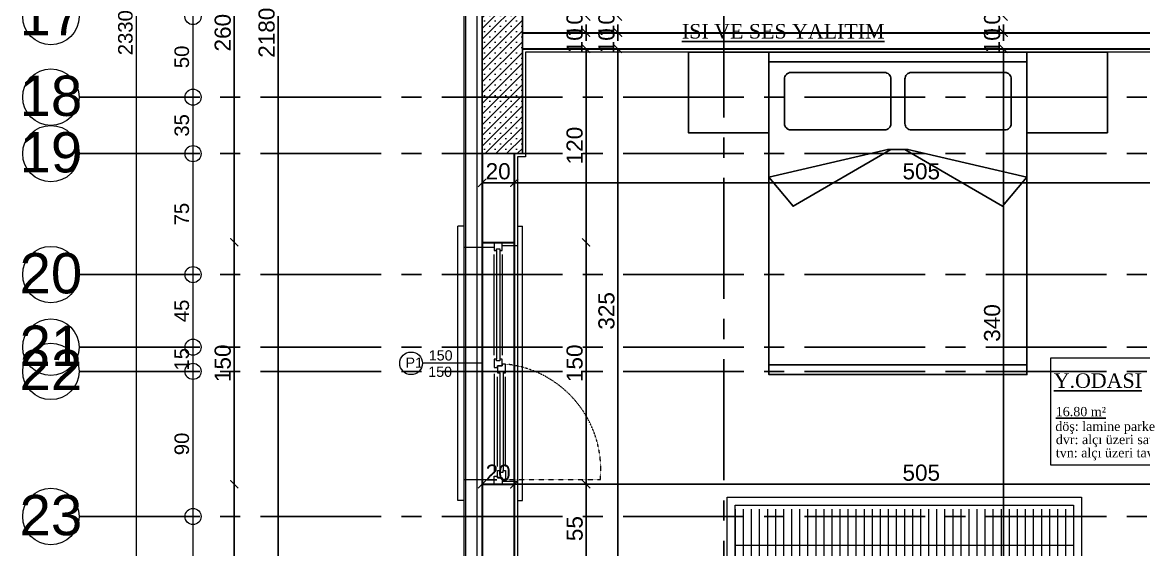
# Model space of a CAD drawing. Header units: millimetres. Extents: x 2778 to 13672, y 1832 to 5175.
# Drawn here: x 8371 to 9067, y 3335 to 3662 of the extents above; entities that cross this region are included whole.
import ezdxf

# ---------------------------------------------------------------- set-up
doc = ezdxf.new("R2010")
doc.units = ezdxf.units.MM
for name, pattern in [('CENTER2', [112.5, 75, -12.5, 12.5, -12.5]), ('DASHDOT2', [12.7, 6.35, -3.175, 0, -3.175]), ('DOTX2', [0.5, 0, -0.5])]:
    doc.linetypes.add(name, pattern=pattern)
for name, color, linetype in [('7-DCR-FRN', 8, 'Continuous'), ('İÇÖLÇÜ', 7, 'Continuous'), ('Panel', 7, 'Continuous'), ('Standart', 7, 'Continuous'), ('Yazi', 7, 'Continuous'), ('Ölçülendirme', 7, 'Continuous')]:
    doc.layers.add(name, color=color, linetype=linetype)
for name, color, linetype, lineweight in [('aks', 251, 'DASHDOT2', 35), ('duvar', 232, 'Continuous', 30), ('görünüş', 201, 'Continuous', 18), ('ince', 37, 'Continuous', 0), ('iz', 1, 'DOTX2', 20), ('Kiris', 7, 'Continuous', 30), ('pencere', 4, 'Continuous', 18), ('sıva dış', 30, 'Continuous', 9), ('sıva iç', 21, 'Continuous', 0), ('yalıtım', 107, 'Continuous', 0), ('yazı', 11, 'Continuous', 20), ('ÖLÇÜ İÇ', 7, 'Continuous', 9)]:
    doc.layers.add(name, color=color, linetype=linetype, lineweight=lineweight)
doc.styles.add('arial_1_18', font='arial.ttf', dxfattribs={"height": 0.2})
doc.styles.get("Standard").update_dxf_attribs({"font": 'arial.ttf'})
doc.styles.add('Times roman', font='times.ttf')
doc.dimstyles.new('zulay iç ölçü', dxfattribs={"dimtxt": 10, "dimasz": 5, "dimexe": 0.18, "dimexo": 0, "dimgap": 2, "dimtad": 3, "dimdec": 0, "dimzin": 0, "dimdsep": 46, "dimtxsty": 'Standard', "dimblk": 'ARCHTICK', "dimcen": 0.09, "dimse1": 1, "dimse2": 1, "dimadec": 0, "dimazin": 0, "dimtfac": 1, "dimtdec": 0, "dimtix": 1, "dimtofl": 0, "dimtmove": 0, "dimatfit": 3, "dimldrblk": 'ARCHTICK', "dimfxl": 1, "dimtolj": 1, "dimtzin": 0, "dimarcsym": 0})

# ---------------------------------------------------------------- blocks, each defined once
blk = doc.blocks.new('IDE242Entity658')
at = {"layer": 'Panel', "linetype": 'Continuous', "lineweight": 5}
h = blk.add_hatch(dxfattribs=at)
h.set_pattern_fill('SACNCR', color=163, scale=50, style=0)
h.set_pattern_definition([(45, (0, 0), (-3.314563, 3.314563), []), (45, (3.3146, 0), (-3.314563, 3.314563), [0, -4.6875])])
h.paths.add_polyline_path([(0, 1090), (0, 1240), (25, 1240), (25, 1090)])
blk = doc.blocks.new('IDE242Entity659')
at = {"layer": 'Panel', "color": 164, "linetype": 'Continuous', "lineweight": -3}
blk.add_lwpolyline([(25, 1090), (0, 1090)], dxfattribs=at)
blk = doc.blocks.new('IDE242Entity660')
at = {"layer": 'Panel', "color": 164, "linetype": 'Continuous', "lineweight": -3}
blk.add_lwpolyline([(25, 1090), (25, 1240)], dxfattribs=at)
blk = doc.blocks.new('IDE242Entity662')
at = {"layer": 'Panel', "color": 164, "linetype": 'Continuous', "lineweight": -3}
blk.add_lwpolyline([(0, 1090), (0, 1240)], dxfattribs=at)
blk = doc.blocks.new('IDE941Entity3925')
at = {"layer": 'Ölçülendirme', "color": 1, "linetype": 'Continuous', "lineweight": 5}
for points in [[(2877, -8), (2877, 2338)], [(2912, -8), (2912, 2338)]]:
    blk.add_lwpolyline(points, dxfattribs=at)
for centre in [(2912, 1175), (2912, 1125), (2912, 1090), (2912, 1015), (2912, 970), (2912, 955), (2912, 865)]:
    blk.add_circle(centre, 5, dxfattribs=at)
at = {"layer": 'Ölçülendirme', "color": 1, "linetype": 'Continuous', "lineweight": 5, "style": 'arial_1_18'}
for s, p in [('2330', (2874.5, 1151.02)), ('50', (2909.5, 1143.01)), ('35', (2909.5, 1100.51)), ('75', (2909.5, 1045.51)), ('45', (2909.5, 985.51)), ('15', (2909.5, 955.51)), ('90', (2909.5, 903.01))]:
    blk.add_text(s, height=9, rotation=90, dxfattribs=at).set_placement(p)
blk = doc.blocks.new('G')
at = {"layer": 'duvar'}
for p, q in [((1059585.28, -406613.31), (1059605.28, -406613.31)), ((1059585.28, -406763.31), (1059605.28, -406763.31))]:
    blk.add_line(p, q, dxfattribs=at)
at = {"layer": 'görünüş'}
for p, q in [((1059574.08, -406603.31), (1059570.28, -406603.31)), ((1059570.28, -406773.31), (1059570.28, -406603.31)), ((1059607.28, -406603.31), (1059610.28, -406603.31)), ((1059610.28, -406773.31), (1059610.28, -406603.31)), ((1059574.08, -406773.31), (1059570.28, -406773.31)), ((1059607.28, -406773.31), (1059610.28, -406773.31))]:
    blk.add_line(p, q, dxfattribs=at)
at = {"layer": 'ince'}
for p, q in [((1059592.78, -406683.31), (1059592.78, -406620.81)), ((1059597.78, -406620.81), (1059597.78, -406683.31)), ((1059592.78, -406694.81), (1059592.78, -406755.81)), ((1059594.78, -406752.31), (1059594.78, -406696.8)), ((1059599.78, -406752.31), (1059599.78, -406696.8))]:
    blk.add_line(p, q, dxfattribs=at)
for points in [[(1059594.28, -406618.31), (1059594.28, -406685.81)], [(1059596.28, -406618.31), (1059596.28, -406685.81)], [(1059596.28, -406694.3), (1059596.28, -406754.81)], [(1059598.28, -406694.3), (1059598.28, -406754.81)]]:
    blk.add_lwpolyline(points, dxfattribs=at)
at = {"layer": 'iz', "ltscale": 0.1}
for p, q in [((1059585.28, -406763.31), (1059585.28, -406613.31)), ((1059605.28, -406613.31), (1059605.28, -406763.31)), ((1059599.81, -406760.28), (1059658.67, -406760.28))]:
    blk.add_line(p, q, dxfattribs=at)
blk.add_arc((1059593.1, -406754.3), 65.84, 354.78958, 84.17695, dxfattribs=at)
at = {"layer": 'pencere'}
for points in [[(1059592.78, -406613.31), (1059592.78, -406618.31), (1059592.78, -406618.31), (1059594.28, -406618.31), (1059594.28, -406617.31), (1059596.28, -406617.31), (1059596.28, -406618.31), (1059597.78, -406618.31), (1059597.78, -406618.31), (1059597.78, -406613.31)], [(1059596.28, -406685.81), (1059596.28, -406686.81), (1059594.28, -406686.81), (1059594.28, -406685.81), (1059592.78, -406685.81), (1059592.78, -406690.81), (1059594.78, -406690.81), (1059594.78, -406689.81), (1059597.78, -406689.81), (1059597.78, -406685.81), (1059596.28, -406685.81)], [(1059592.78, -406763.31), (1059592.78, -406758.31), (1059594.78, -406758.31), (1059594.78, -406759.31), (1059597.78, -406759.31), (1059597.78, -406763.31)]]:
    blk.add_lwpolyline(points, dxfattribs=at)
for points in [[(1059597.78, -406688.81), (1059597.78, -406689.81), (1059594.78, -406689.81), (1059594.78, -406694.3), (1059596.28, -406694.3), (1059596.28, -406693.3), (1059598.28, -406693.3), (1059598.28, -406694.3), (1059599.78, -406694.3), (1059599.78, -406688.81)], [(1059597.78, -406760.31), (1059597.78, -406759.31), (1059594.78, -406759.31), (1059594.78, -406754.81), (1059596.28, -406754.81), (1059596.28, -406755.81), (1059598.28, -406755.81), (1059598.28, -406754.81), (1059599.78, -406754.81), (1059599.78, -406760.31)]]:
    blk.add_lwpolyline(points, close=True, dxfattribs=at)
at = {"layer": 'sıva dış'}
for p, q in [((1059574.28, -406616.31), (1059592.78, -406616.31)), ((1059574.28, -406760.31), (1059592.78, -406760.31))]:
    blk.add_line(p, q, dxfattribs=at)
at = {"layer": 'sıva iç'}
for p, q in [((1059597.78, -406615.31), (1059607.28, -406615.31)), ((1059597.78, -406761.31), (1059607.28, -406761.31))]:
    blk.add_line(p, q, dxfattribs=at)
at = {"layer": 'yazı'}
blk.add_line((1059585.28, -406688.31), (1059548.23, -406688.31), dxfattribs=at)
blk.add_circle((1059541.23, -406688.31), 7, dxfattribs=at)
for s, p in [('150', (1059552.23, -406686.57)), ('P1', (1059537.82, -406691.08)), ('150', (1059551.91, -406696.73))]:
    blk.add_text(s, height=6.328, dxfattribs=at).set_placement(p)
blk = doc.blocks.new('*U31')
at = {"layer": '7-DCR-FRN'}
for points in [[(-80, 100), (-130, 100), (-130, 50), (-80, 50)], [(80, 100), (80, 94), (-80, 94), (-80, 100)], [(-80, 100), (80, 100), (80, -100), (-80, -100)], [(-80, 100), (80, 100), (80, -100), (-80, -100)], [(130, 100), (80, 100), (80, 50), (130, 50)], [(-80, -94), (80, -94), (80, -100), (-80, -100)]]:
    blk.add_lwpolyline(points, close=True, dxfattribs=at)
for points in [[(-70.38, 83.3, -0.414214), (-66.38, 87.3), (-8.34, 87.3, -0.414214), (-4.34, 83.3), (-4.34, 55.74, -0.414214), (-8.34, 51.74), (-66.38, 51.74, -0.414214), (-70.38, 55.74)], [(70.38, 83.3, 0.414214), (66.38, 87.3), (8.34, 87.3, 0.414214), (4.34, 83.3), (4.34, 55.74, 0.414214), (8.34, 51.74), (66.38, 51.74, 0.414214), (70.38, 55.74)]]:
    blk.add_lwpolyline(points, format="xyb", close=True, dxfattribs=at)
blk.add_lwpolyline([(-4.31, 39.62), (-65, 4.38), (-80, 22.38), (-6.26, 39.62), (6.26, 39.62), (80, 22.38), (65, 4.38), (4.31, 39.62)], dxfattribs=at)
blk = doc.blocks.new('*U44')
at = {"layer": '7-DCR-FRN', "lineweight": 9}
blk.add_line((215, 30), (5, 30), dxfattribs=at)
for points in [[(220, 60), (220, 0), (0, 0), (0, 60)], [(215, 55), (215, 5), (5, 5), (5, 55)]]:
    blk.add_lwpolyline(points, close=True, dxfattribs=at)
for points in [[(5, 52.5), (5, 7.5)], [(5, 52.5), (5, 7.5)], [(5, 52.5), (5, 7.5)], [(10, 52.5), (10, 7.5)], [(10, 52.5), (10, 7.5)], [(15, 52.5), (15, 7.5)], [(15, 52.5), (15, 7.5)], [(20, 52.5), (20, 7.5)], [(20, 52.5), (20, 7.5)], [(25, 52.5), (25, 7.5)], [(25, 52.5), (25, 7.5)], [(30, 52.5), (30, 7.5)], [(30, 52.5), (30, 7.5)], [(35, 52.5), (35, 7.5)], [(35, 52.5), (35, 7.5)], [(40, 52.5), (40, 7.5)], [(40, 52.5), (40, 7.5)], [(45, 52.5), (45, 7.5)], [(45, 52.5), (45, 7.5)], [(50, 52.5), (50, 7.5)], [(50, 52.5), (50, 7.5)], [(55, 52.5), (55, 7.5)], [(60, 52.5), (60, 7.5)], [(65, 52.5), (65, 7.5)], [(70, 52.5), (70, 7.5)], [(75, 52.5), (75, 7.5)], [(80, 52.5), (80, 7.5)], [(85, 52.5), (85, 7.5)], [(90, 52.5), (90, 7.5)], [(95, 52.5), (95, 7.5)], [(100, 52.5), (100, 7.5)], [(105, 52.5), (105, 7.5)], [(110, 52.5), (110, 7.5)], [(115, 52.5), (115, 7.5)], [(120, 52.5), (120, 7.5)], [(125, 52.5), (125, 7.5)], [(130, 52.5), (130, 7.5)], [(135, 52.5), (135, 7.5)], [(140, 52.5), (140, 7.5)], [(145, 52.5), (145, 7.5)], [(150, 52.5), (150, 7.5)], [(155, 52.5), (155, 7.5)], [(160, 52.5), (160, 7.5)], [(165, 52.5), (165, 7.5)], [(170, 52.5), (170, 7.5)], [(175, 52.5), (175, 7.5)], [(180, 52.5), (180, 7.5)], [(185, 52.5), (185, 7.5)], [(190, 52.5), (190, 7.5)], [(195, 52.5), (195, 7.5)], [(200, 52.5), (200, 7.5)], [(205, 52.5), (205, 7.5)], [(210, 52.5), (210, 7.5)], [(215, 52.5), (215, 7.5)], [(220, 52.5), (220, 7.5)]]:
    blk.add_lwpolyline(points, dxfattribs=at)
blk = doc.blocks.new('_ArchTick')
at = {"color": 0, "linetype": 'ByBlock', "const_width": 0.15}
blk.add_lwpolyline([(-0.5, -0.5), (0.5, 0.5)], dxfattribs=at)
blk = doc.blocks.new('*D2705')
at = {"layer": 'Defpoints', "color": 0, "transparency": 16777216}
for p in [(8676.17, 3375.23), (8720.74, 3375.23), (8720.74, 3320.23)]:
    blk.add_point(p, dxfattribs=at)
at = {"layer": 'ÖLÇÜ İÇ', "color": 0, "lineweight": -2, "transparency": 16777216}
blk.add_line((8720.74, 3320.23), (8720.74, 3375.23), dxfattribs=at)
at = {"layer": 'ÖLÇÜ İÇ', "color": 0, "lineweight": -2, "transparency": 16777216, "xscale": 5, "yscale": 5, "zscale": 5}
for p, rotation in [((8720.74, 3375.23), 90), ((8720.74, 3320.23), 270)]:
    blk.add_blockref('_ArchTick', p, dxfattribs=dict(at, rotation=rotation))
at = {"layer": 'ÖLÇÜ İÇ', "color": 0, "transparency": 16777216, "insert": (8713.66, 3347.73), "char_height": 10, "attachment_point": 5, "rotation": 90}
blk.add_mtext('\\A1;55', dxfattribs=at)
blk = doc.blocks.new('*D2706')
at = {"layer": 'Defpoints', "color": 0, "transparency": 16777216}
for p in [(8676.17, 3525.23), (8720.74, 3525.23), (8676.17, 3375.23)]:
    blk.add_point(p, dxfattribs=at)
at = {"layer": 'ÖLÇÜ İÇ', "color": 0, "lineweight": -2, "transparency": 16777216}
blk.add_line((8720.74, 3375.23), (8720.74, 3525.23), dxfattribs=at)
at = {"layer": 'ÖLÇÜ İÇ', "color": 0, "lineweight": -2, "transparency": 16777216, "xscale": 5, "yscale": 5, "zscale": 5}
for p, rotation in [((8720.74, 3525.23), 90), ((8720.74, 3375.23), 270)]:
    blk.add_blockref('_ArchTick', p, dxfattribs=dict(at, rotation=rotation))
at = {"layer": 'ÖLÇÜ İÇ', "color": 0, "transparency": 16777216, "insert": (8713.64, 3450.23), "char_height": 10, "attachment_point": 5, "rotation": 90}
blk.add_mtext('\\A1;150', dxfattribs=at)
blk = doc.blocks.new('*D2707')
at = {"layer": 'Defpoints', "color": 0, "transparency": 16777216}
for p in [(8720.74, 3645.23), (8720.74, 3645.23), (8676.17, 3525.23)]:
    blk.add_point(p, dxfattribs=at)
at = {"layer": 'ÖLÇÜ İÇ', "color": 0, "lineweight": -2, "transparency": 16777216}
blk.add_line((8720.74, 3525.23), (8720.74, 3645.23), dxfattribs=at)
at = {"layer": 'ÖLÇÜ İÇ', "color": 0, "lineweight": -2, "transparency": 16777216, "xscale": 5, "yscale": 5, "zscale": 5}
for p, rotation in [((8720.74, 3645.23), 90), ((8720.74, 3525.23), 270)]:
    blk.add_blockref('_ArchTick', p, dxfattribs=dict(at, rotation=rotation))
at = {"layer": 'ÖLÇÜ İÇ', "color": 0, "transparency": 16777216, "insert": (8713.64, 3585.23), "char_height": 10, "attachment_point": 5, "rotation": 90}
blk.add_mtext('\\A1;120', dxfattribs=at)
blk = doc.blocks.new('*D2708')
at = {"layer": 'Defpoints', "color": 0, "transparency": 16777216}
for p in [(8720.74, 3655.23), (8720.74, 3655.23), (8720.74, 3645.23)]:
    blk.add_point(p, dxfattribs=at)
at = {"layer": 'ÖLÇÜ İÇ', "color": 0, "lineweight": -2, "transparency": 16777216}
for p, q in [((8720.74, 3655.23), (8720.74, 3660.23)), ((8720.74, 3645.23), (8720.74, 3640.23))]:
    blk.add_line(p, q, dxfattribs=at)
at = {"layer": 'ÖLÇÜ İÇ', "color": 0, "lineweight": -2, "transparency": 16777216, "xscale": 5, "yscale": 5, "zscale": 5}
for p, rotation in [((8720.74, 3655.23), 270), ((8720.74, 3645.23), 90)]:
    blk.add_blockref('_ArchTick', p, dxfattribs=dict(at, rotation=rotation))
at = {"layer": 'ÖLÇÜ İÇ', "color": 0, "transparency": 16777216, "insert": (8713.64, 3650.23), "char_height": 10, "attachment_point": 5, "rotation": 90}
blk.add_mtext('\\A1;10', dxfattribs=at)
blk = doc.blocks.new('*D2709')
at = {"layer": 'Defpoints', "color": 0, "transparency": 16777216}
for p in [(8737.54, 3655.23), (8737.54, 3645.23), (8740.5, 3645.23)]:
    blk.add_point(p, dxfattribs=at)
at = {"layer": 'ÖLÇÜ İÇ', "color": 0, "lineweight": -2, "transparency": 16777216}
for p, q in [((8740.5, 3655.23), (8740.5, 3660.23)), ((8740.5, 3645.23), (8740.5, 3640.23))]:
    blk.add_line(p, q, dxfattribs=at)
at = {"layer": 'ÖLÇÜ İÇ', "color": 0, "lineweight": -2, "transparency": 16777216, "xscale": 5, "yscale": 5, "zscale": 5}
for p, rotation in [((8740.5, 3655.23), 270), ((8740.5, 3645.23), 90)]:
    blk.add_blockref('_ArchTick', p, dxfattribs=dict(at, rotation=rotation))
at = {"layer": 'ÖLÇÜ İÇ', "color": 0, "transparency": 16777216, "insert": (8733.39, 3650.23), "char_height": 10, "attachment_point": 5, "rotation": 90}
blk.add_mtext('\\A1;10', dxfattribs=at)
blk = doc.blocks.new('*D2710')
at = {"layer": 'Defpoints', "color": 0, "transparency": 16777216}
for p in [(8737.54, 3645.23), (8740.5, 3320.23), (8740.5, 3320.23)]:
    blk.add_point(p, dxfattribs=at)
at = {"layer": 'ÖLÇÜ İÇ', "color": 0, "lineweight": -2, "transparency": 16777216}
blk.add_line((8740.5, 3645.23), (8740.5, 3320.23), dxfattribs=at)
at = {"layer": 'ÖLÇÜ İÇ', "color": 0, "lineweight": -2, "transparency": 16777216, "xscale": 5, "yscale": 5, "zscale": 5}
for p, rotation in [((8740.5, 3645.23), 90), ((8740.5, 3320.23), 270)]:
    blk.add_blockref('_ArchTick', p, dxfattribs=dict(at, rotation=rotation))
at = {"layer": 'ÖLÇÜ İÇ', "color": 0, "transparency": 16777216, "insert": (8733.39, 3482.73), "char_height": 10, "attachment_point": 5, "rotation": 90}
blk.add_mtext('\\A1;325', dxfattribs=at)
blk = doc.blocks.new('*D2801')
at = {"layer": 'Defpoints', "color": 0, "transparency": 16777216}
for p in [(8979.77, 3645.23), (8979.77, 3645.23), (8979.77, 3305.23)]:
    blk.add_point(p, dxfattribs=at)
at = {"layer": 'ÖLÇÜ İÇ', "color": 0, "lineweight": -2, "transparency": 16777216}
blk.add_line((8979.77, 3305.23), (8979.77, 3645.23), dxfattribs=at)
at = {"layer": 'ÖLÇÜ İÇ', "color": 0, "lineweight": -2, "transparency": 16777216, "xscale": 5, "yscale": 5, "zscale": 5}
for p, rotation in [((8979.77, 3645.23), 90), ((8979.77, 3305.23), 270)]:
    blk.add_blockref('_ArchTick', p, dxfattribs=dict(at, rotation=rotation))
at = {"layer": 'ÖLÇÜ İÇ', "color": 0, "transparency": 16777216, "insert": (8972.67, 3475.23), "char_height": 10, "attachment_point": 5, "rotation": 90}
blk.add_mtext('\\A1;340', dxfattribs=at)
blk = doc.blocks.new('*D2802')
at = {"layer": 'Defpoints', "color": 0, "transparency": 16777216}
for p in [(8979.77, 3655.23), (8979.77, 3655.23), (8979.77, 3645.23)]:
    blk.add_point(p, dxfattribs=at)
at = {"layer": 'ÖLÇÜ İÇ', "color": 0, "lineweight": -2, "transparency": 16777216}
for p, q in [((8979.77, 3655.23), (8979.77, 3660.23)), ((8979.77, 3645.23), (8979.77, 3640.23))]:
    blk.add_line(p, q, dxfattribs=at)
at = {"layer": 'ÖLÇÜ İÇ', "color": 0, "lineweight": -2, "transparency": 16777216, "xscale": 5, "yscale": 5, "zscale": 5}
for p, rotation in [((8979.77, 3655.23), 270), ((8979.77, 3645.23), 90)]:
    blk.add_blockref('_ArchTick', p, dxfattribs=dict(at, rotation=rotation))
at = {"layer": 'ÖLÇÜ İÇ', "color": 0, "transparency": 16777216, "insert": (8972.67, 3650.23), "char_height": 10, "attachment_point": 5, "rotation": 90}
blk.add_mtext('\\A1;10', dxfattribs=at)
blk = doc.blocks.new('*D2803')
at = {"layer": 'Defpoints', "color": 0, "transparency": 16777216}
for p in [(8656.17, 3562.14), (8676.17, 3562.14), (8676.17, 3562.14)]:
    blk.add_point(p, dxfattribs=at)
at = {"layer": 'ÖLÇÜ İÇ', "color": 0, "lineweight": -2, "transparency": 16777216}
blk.add_line((8656.17, 3562.14), (8676.17, 3562.14), dxfattribs=at)
at = {"layer": 'ÖLÇÜ İÇ', "color": 0, "lineweight": -2, "transparency": 16777216, "xscale": 5, "yscale": 5, "zscale": 5, "rotation": 180}
blk.add_blockref('_ArchTick', (8656.17, 3562.14), dxfattribs=at)
at = {"layer": 'ÖLÇÜ İÇ', "color": 0, "lineweight": -2, "transparency": 16777216, "xscale": 5, "yscale": 5, "zscale": 5}
blk.add_blockref('_ArchTick', (8676.17, 3562.14), dxfattribs=at)
at = {"layer": 'ÖLÇÜ İÇ', "color": 0, "transparency": 16777216, "insert": (8666.17, 3569.24), "char_height": 10, "attachment_point": 5}
blk.add_mtext('\\A1;20', dxfattribs=at)
blk = doc.blocks.new('*D2804')
at = {"layer": 'Defpoints', "color": 0, "transparency": 16777216}
for p in [(8676.17, 3562.14), (9181.17, 3562.14), (9181.17, 3545.23)]:
    blk.add_point(p, dxfattribs=at)
at = {"layer": 'ÖLÇÜ İÇ', "color": 0, "lineweight": -2, "transparency": 16777216}
blk.add_line((8676.17, 3562.14), (9181.17, 3562.14), dxfattribs=at)
at = {"layer": 'ÖLÇÜ İÇ', "color": 0, "lineweight": -2, "transparency": 16777216, "xscale": 5, "yscale": 5, "zscale": 5, "rotation": 180}
blk.add_blockref('_ArchTick', (8676.17, 3562.14), dxfattribs=at)
at = {"layer": 'ÖLÇÜ İÇ', "color": 0, "lineweight": -2, "transparency": 16777216, "xscale": 5, "yscale": 5, "zscale": 5}
blk.add_blockref('_ArchTick', (9181.17, 3562.14), dxfattribs=at)
at = {"layer": 'ÖLÇÜ İÇ', "color": 0, "transparency": 16777216, "insert": (8928.67, 3569.24), "char_height": 10, "attachment_point": 5}
blk.add_mtext('\\A1;505', dxfattribs=at)
blk = doc.blocks.new('*D2819')
at = {"layer": 'Defpoints', "color": 0, "transparency": 16777216}
for p in [(8656.17, 3375.23), (8676.17, 3375.23), (8676.17, 3375.23)]:
    blk.add_point(p, dxfattribs=at)
at = {"layer": 'ÖLÇÜ İÇ', "color": 0, "lineweight": -2, "transparency": 16777216}
blk.add_line((8656.17, 3375.23), (8676.17, 3375.23), dxfattribs=at)
at = {"layer": 'ÖLÇÜ İÇ', "color": 0, "lineweight": -2, "transparency": 16777216, "xscale": 5, "yscale": 5, "zscale": 5, "rotation": 180}
blk.add_blockref('_ArchTick', (8656.17, 3375.23), dxfattribs=at)
at = {"layer": 'ÖLÇÜ İÇ', "color": 0, "lineweight": -2, "transparency": 16777216, "xscale": 5, "yscale": 5, "zscale": 5}
blk.add_blockref('_ArchTick', (8676.17, 3375.23), dxfattribs=at)
at = {"layer": 'ÖLÇÜ İÇ', "color": 0, "transparency": 16777216, "insert": (8666.17, 3382.34), "char_height": 10, "attachment_point": 5}
blk.add_mtext('\\A1;20', dxfattribs=at)
blk = doc.blocks.new('*D2822')
at = {"layer": 'Defpoints', "color": 0, "transparency": 16777216}
for p in [(8676.17, 3375.23), (9181.17, 3375.23), (9181.17, 3375.23)]:
    blk.add_point(p, dxfattribs=at)
at = {"layer": 'ÖLÇÜ İÇ', "color": 0, "lineweight": -2, "transparency": 16777216}
blk.add_line((8676.17, 3375.23), (9181.17, 3375.23), dxfattribs=at)
at = {"layer": 'ÖLÇÜ İÇ', "color": 0, "lineweight": -2, "transparency": 16777216, "xscale": 5, "yscale": 5, "zscale": 5, "rotation": 180}
blk.add_blockref('_ArchTick', (8676.17, 3375.23), dxfattribs=at)
at = {"layer": 'ÖLÇÜ İÇ', "color": 0, "lineweight": -2, "transparency": 16777216, "xscale": 5, "yscale": 5, "zscale": 5}
blk.add_blockref('_ArchTick', (9181.17, 3375.23), dxfattribs=at)
at = {"layer": 'ÖLÇÜ İÇ', "color": 0, "transparency": 16777216, "insert": (8928.67, 3382.34), "char_height": 10, "attachment_point": 5}
blk.add_mtext('\\A1;505', dxfattribs=at)
blk = doc.blocks.new('*D2865')
at = {"layer": 'Defpoints', "color": 0, "transparency": 16777216}
for p in [(8720.74, 3665.23), (8720.74, 3655.23), (8720.74, 3655.23)]:
    blk.add_point(p, dxfattribs=at)
at = {"layer": 'ÖLÇÜ İÇ', "color": 0, "lineweight": -2, "transparency": 16777216}
for p, q in [((8720.74, 3665.23), (8720.74, 3670.23)), ((8720.74, 3655.23), (8720.74, 3650.23))]:
    blk.add_line(p, q, dxfattribs=at)
at = {"layer": 'ÖLÇÜ İÇ', "color": 0, "lineweight": -2, "transparency": 16777216, "xscale": 5, "yscale": 5, "zscale": 5}
for p, rotation in [((8720.74, 3665.23), 270), ((8720.74, 3655.23), 90)]:
    blk.add_blockref('_ArchTick', p, dxfattribs=dict(at, rotation=rotation))
at = {"layer": 'ÖLÇÜ İÇ', "color": 0, "transparency": 16777216, "insert": (8713.64, 3660.23), "char_height": 10, "attachment_point": 5, "rotation": 90}
blk.add_mtext('\\A1;10', dxfattribs=at)
blk = doc.blocks.new('*D2866')
at = {"layer": 'Defpoints', "color": 0, "transparency": 16777216}
for p in [(8737.54, 3665.23), (8740.5, 3665.23), (8737.54, 3655.23)]:
    blk.add_point(p, dxfattribs=at)
at = {"layer": 'ÖLÇÜ İÇ', "color": 0, "lineweight": -2, "transparency": 16777216}
for p, q in [((8740.5, 3665.23), (8740.5, 3670.23)), ((8740.5, 3655.23), (8740.5, 3650.23))]:
    blk.add_line(p, q, dxfattribs=at)
at = {"layer": 'ÖLÇÜ İÇ', "color": 0, "lineweight": -2, "transparency": 16777216, "xscale": 5, "yscale": 5, "zscale": 5}
for p, rotation in [((8740.5, 3665.23), 270), ((8740.5, 3655.23), 90)]:
    blk.add_blockref('_ArchTick', p, dxfattribs=dict(at, rotation=rotation))
at = {"layer": 'ÖLÇÜ İÇ', "color": 0, "transparency": 16777216, "insert": (8733.39, 3660.23), "char_height": 10, "attachment_point": 5, "rotation": 90}
blk.add_mtext('\\A1;10', dxfattribs=at)
blk = doc.blocks.new('*D2959')
at = {"layer": 'Defpoints', "color": 0, "transparency": 16777216}
for p in [(8979.77, 3665.23), (8979.77, 3655.23), (8979.77, 3655.23)]:
    blk.add_point(p, dxfattribs=at)
at = {"layer": 'ÖLÇÜ İÇ', "color": 0, "lineweight": -2, "transparency": 16777216}
for p, q in [((8979.77, 3665.23), (8979.77, 3670.23)), ((8979.77, 3655.23), (8979.77, 3650.23))]:
    blk.add_line(p, q, dxfattribs=at)
at = {"layer": 'ÖLÇÜ İÇ', "color": 0, "lineweight": -2, "transparency": 16777216, "xscale": 5, "yscale": 5, "zscale": 5}
for p, rotation in [((8979.77, 3665.23), 270), ((8979.77, 3655.23), 90)]:
    blk.add_blockref('_ArchTick', p, dxfattribs=dict(at, rotation=rotation))
at = {"layer": 'ÖLÇÜ İÇ', "color": 0, "transparency": 16777216, "insert": (8972.67, 3660.23), "char_height": 10, "attachment_point": 5, "rotation": 90}
blk.add_mtext('\\A1;10', dxfattribs=at)

msp = doc.modelspace()

# ---------------------------------------------------------------- linework, layer by layer
at = {"layer": 'aks', "color": 251, "linetype": 'CENTER2', "lineweight": -3}
for points in [[(8656.17, 2140.23), (8656.17, 5100.23)], [(8806.17, 2140.23), (8806.17, 5100.23)], [(8406.17, 3615.23), (13636.17, 3615.23)], [(8406.17, 3580.23), (13636.17, 3580.23)], [(8406.17, 3505.23), (13636.17, 3505.23)], [(8406.17, 3460.23), (13636.17, 3460.23)], [(8406.17, 3445.23), (13636.17, 3445.23)], [(8406.17, 3355.23), (13636.17, 3355.23)]]:
    msp.add_lwpolyline(points, dxfattribs=at)
at = {"layer": 'aks', "color": 30, "linetype": 'Continuous', "lineweight": 5}
for centre in [(8388.67, 3665.23), (8388.67, 3615.23), (8388.67, 3580.23), (8388.67, 3505.23), (8388.67, 3460.23), (8388.67, 3445.23), (8388.67, 3355.23)]:
    msp.add_circle(centre, 17.5, dxfattribs=at)
at = {"layer": 'duvar', "lineweight": 30}
for p, q in [((8681.17, 3645.23), (9181.17, 3645.23)), ((8656.17, 3580.23), (8656.17, 3320.23)), ((8676.17, 3580.23), (8676.17, 3320.23))]:
    msp.add_line(p, q, dxfattribs=at)
at = {"layer": 'İÇÖLÇÜ'}
for p, q in [((8529.65, 2565.23), (8529.65, 4745.23)), ((8502.41, 3785.23), (8502.41, 3525.23)), ((8502.41, 3525.23), (8502.41, 3375.23)), ((8502.41, 3375.23), (8502.41, 3205.23))]:
    msp.add_line(p, q, dxfattribs=at)
at = {"layer": 'Kiris'}
msp.add_lwpolyline([(8681.17, 3655.23), (10116.17, 3655.23)], dxfattribs=at)
msp.add_lwpolyline([(8681.17, 3655.23), (10116.17, 3655.23)], dxfattribs=at)
at = {"layer": 'sıva dış'}
msp.add_line((8653.17, 2562.23), (8653.17, 4748.23), dxfattribs=at)
at = {"layer": 'sıva iç'}
msp.add_lwpolyline([(8678.17, 3322.23), (8808.17, 3322.23), (8808.17, 3307.23), (9179.17, 3307.23), (9179.17, 3547.23), (9193.17, 3547.23), (9193.17, 3447.23), (9208.17, 3447.23), (9208.17, 3307.23), (9349.17, 3307.23), (9349.17, 3643.23), (9193.17, 3643.23), (9193.17, 3633.23), (9179.17, 3633.23), (9179.17, 3643.23), (8683.17, 3643.23), (8683.17, 3578.23), (8678.17, 3578.23)], close=True, dxfattribs=at)
at = {"layer": 'yalıtım'}
for p, q in [((8645.17, 2554.23), (8645.17, 4756.23)), ((8646.17, 2555.23), (8646.17, 4755.23))]:
    msp.add_line(p, q, dxfattribs=at)
at = {"layer": 'yazı'}
msp.add_lwpolyline([(9009.15, 3387.14), (9009.15, 3453.57), (9117.38, 3453.57), (9117.38, 3387.14)], close=True, dxfattribs=at)

# ---------------------------------------------------------------- block references
for name, p in [('*U31', (8914.17, 3543.23)), ('*U44', (8808.17, 3307.23))]:
    msp.add_blockref(name, p)
at = {"layer": 'İÇÖLÇÜ', "xscale": 5, "yscale": 5, "zscale": 5}
for p, rotation in [((8502.41, 3525.23), 270), ((8502.41, 3525.23), 90), ((8502.41, 3375.23), 270), ((8502.41, 3375.23), 90)]:
    msp.add_blockref('_ArchTick', p, dxfattribs=dict(at, rotation=rotation))
at = {"layer": 'Panel'}
for name in ['IDE242Entity658', 'IDE242Entity662', 'IDE242Entity660', 'IDE242Entity659']:
    msp.add_blockref(name, (8656.17, 2490.23), dxfattribs=at)
at = {"layer": 'Standart'}
msp.add_blockref('IDE941Entity3925', (5564.85, 2490.23), dxfattribs=at)
at = {"layer": 'ÖLÇÜ İÇ'}
msp.add_blockref('G', (-1050929.11, 410138.54), dxfattribs=at)

# ---------------------------------------------------------------- texts
at = {"layer": 'aks', "color": 1, "linetype": 'Continuous', "lineweight": 5, "style": 'arial_1_18'}
for s, p in [('17', (8369.25, 3653.61)), ('18', (8369.25, 3603.61)), ('19', (8369.25, 3568.61)), ('20', (8369.25, 3493.61)), ('21', (8369.25, 3448.61)), ('22', (8369.25, 3433.61)), ('23', (8369.25, 3343.61))]:
    msp.add_text(s, height=25, dxfattribs=at).set_placement(p)
at = {"layer": 'İÇÖLÇÜ', "char_height": 10, "attachment_point": 5, "rotation": 90}
for s, insert in [('\\A1;260', (8495.31, 3655.23)), ('\\A1;2180', (8522.54, 3655.23)), ('\\A1;150', (8495.31, 3450.23))]:
    msp.add_mtext(s, dxfattribs=dict(at, insert=insert))
at = {"layer": 'Yazi', "color": 2, "style": 'Times roman'}
msp.add_text('%%UISI VE SES YALITIM', height=8.9957, dxfattribs=at).set_placement((8780.22, 3651.63))
at = {"layer": 'Yazi', "style": 'Times roman'}
for s, height, p in [('%%UY.ODASI', 8.996, (9010.86, 3435.01)), ('%%U16.80 m²', 5.7665, (9012.1, 3417.41))]:
    msp.add_text(s, height=height, dxfattribs=at).set_placement(p)
at = {"layer": 'yazı', "style": 'Times roman'}
for s, p in [('döş: lamine parke', (9011.83, 3408.3)), ('dvr: alçı üzeri saten boya', (9012.17, 3400.09)), ('tvn: alçı üzeri tavan boyası', (9012.17, 3391.89))]:
    msp.add_text(s, height=5.7665, dxfattribs=at).set_placement(p)

# ---------------------------------------------------------------- dimensions: what is measured, and where the dimension line sits
at = {"layer": 'ÖLÇÜ İÇ'}
for base, p1, p2, angle, picture, middle in [((8720.74, 3655.23), (8720.74, 3665.23), (8720.74, 3655.23), 270, '*D2865', (8713.64, 3660.23)), ((8979.77, 3655.23), (8979.77, 3665.23), (8979.77, 3655.23), 270, '*D2959', (8972.67, 3660.23)), ((8720.74, 3655.23), (8720.74, 3645.23), (8720.74, 3655.23), 90, '*D2708', (8713.64, 3650.23)), ((8979.77, 3655.23), (8979.77, 3645.23), (8979.77, 3655.23), 90, '*D2802', (8972.67, 3650.23)), ((8720.74, 3645.23), (8676.17, 3525.23), (8720.74, 3645.23), 90, '*D2707', (8713.64, 3585.23)), ((8740.5, 3320.23), (8737.54, 3645.23), (8740.5, 3320.23), 90, '*D2710', (8733.39, 3482.73)), ((8979.77, 3645.23), (8979.77, 3305.23), (8979.77, 3645.23), 90, '*D2801', (8972.67, 3475.23)), ((8720.74, 3525.23), (8676.17, 3375.23), (8676.17, 3525.23), 90, '*D2706', (8713.64, 3450.23)), ((8720.74, 3375.23), (8720.74, 3320.23), (8676.17, 3375.23), 90, '*D2705', (8713.66, 3347.73))]:
    dim = msp.add_linear_dim(base=base, p1=p1, p2=p2, angle=angle, dimstyle='zulay iç ölçü', override={"dimtmove": 1}, dxfattribs=at)
    dim.commit()
    dim.dimension.update_dxf_attribs({"geometry": picture, "text_midpoint": middle})
for base, p2, angle, picture, middle in [((8740.5, 3665.23), (8737.54, 3665.23), 270, '*D2866', (8733.39, 3660.23)), ((8740.5, 3645.23), (8737.54, 3645.23), 90, '*D2709', (8733.39, 3650.23))]:
    dim = msp.add_linear_dim(base=base, p1=(8737.54, 3655.23), p2=p2, angle=angle, dimstyle='zulay iç ölçü', dxfattribs=at)
    dim.commit()
    dim.dimension.update_dxf_attribs({"geometry": picture, "text_midpoint": middle})
for base, p1, p2, picture, middle in [((8676.17, 3562.14), (8656.17, 3562.14), (8676.17, 3562.14), '*D2803', (8666.17, 3569.24)), ((8676.17, 3375.23), (8656.17, 3375.23), (8676.17, 3375.23), '*D2819', (8666.17, 3382.34))]:
    dim = msp.add_linear_dim(base=base, p1=p1, p2=p2, dimstyle='zulay iç ölçü', dxfattribs=at)
    dim.commit()
    dim.dimension.update_dxf_attribs({"geometry": picture, "text_midpoint": middle})
for base, p1, p2, picture, middle in [((9181.17, 3562.14), (8676.17, 3562.14), (9181.17, 3545.23), '*D2804', (8928.67, 3569.24)), ((9181.17, 3375.23), (8676.17, 3375.23), (9181.17, 3375.23), '*D2822', (8928.67, 3382.34))]:
    dim = msp.add_linear_dim(base=base, p1=p1, p2=p2, dimstyle='zulay iç ölçü', override={"dimtmove": 1}, dxfattribs=at)
    dim.commit()
    dim.dimension.update_dxf_attribs({"geometry": picture, "text_midpoint": middle})

doc.saveas('drawing.dxf')
